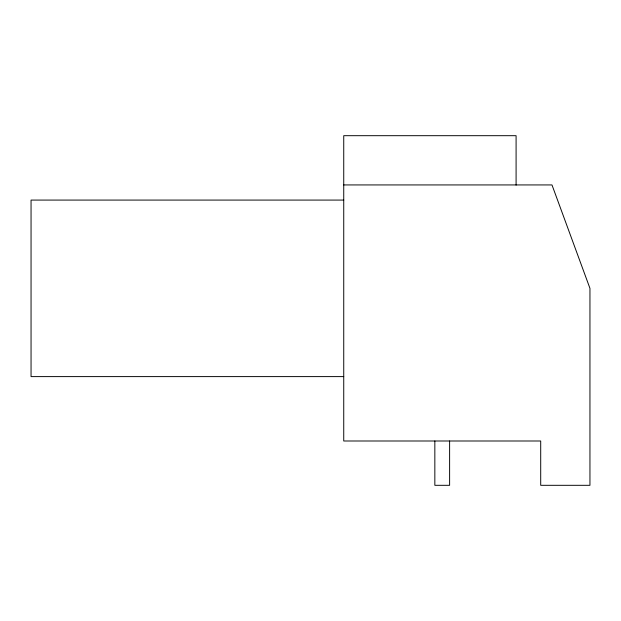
<?xml version="1.0" encoding="UTF-8"?>
<svg xmlns="http://www.w3.org/2000/svg" width="621" height="621" viewBox="0 0 621 621"><rect width="100%" height="100%" fill="white"/><g stroke="black" fill="none" stroke-linecap="round" stroke-linejoin="round"><path stroke-width="0.93" d="M343.739 184.934L551.984 184.934L589.95 288.338L589.95 485.312L540.705 485.312L540.705 440.995L343.739 440.995L343.739 135.689L516.09 135.689L516.09 185.12M343.739 200.078L31.05 200.078L31.05 376.605L343.739 376.605M449.612 440.995L449.612 485.312L434.84 485.312L434.84 440.995"/></g></svg>
